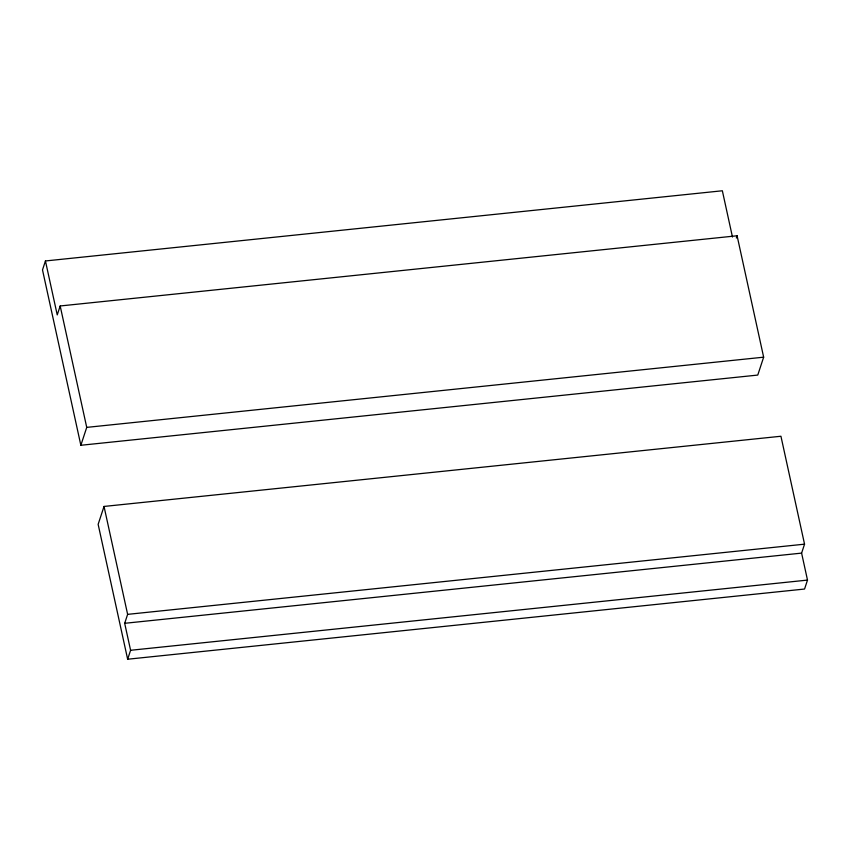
<?xml version="1.0" encoding="UTF-8"?>
<svg xmlns="http://www.w3.org/2000/svg" width="850" height="850" viewBox="0 0 850 850"><rect width="100%" height="100%" fill="white"/><g stroke="black" fill="none" stroke-linecap="round" stroke-linejoin="round"><path stroke-width="1.27" d="M45.443 260.961L42.5 269.907L80.856 445.272L757.764 375.073L763.651 357.181L737.099 235.779L60.18 305.968L57.237 314.914L45.443 260.961L722.351 190.772L732.466 237.023M80.856 445.272L86.732 427.38L60.18 305.968M104.029 506.441L98.143 524.333L127.649 659.228L804.557 589.039L807.5 580.093L801.603 553.116L804.546 544.17L780.938 436.252L104.029 506.441L127.627 614.359L124.684 623.305L130.592 650.282L127.649 659.228M736.366 238.021L737.099 235.779M86.732 427.38L763.651 357.181M127.627 614.359L804.546 544.17M124.684 623.305L801.603 553.116M130.592 650.282L807.5 580.093"/></g></svg>
